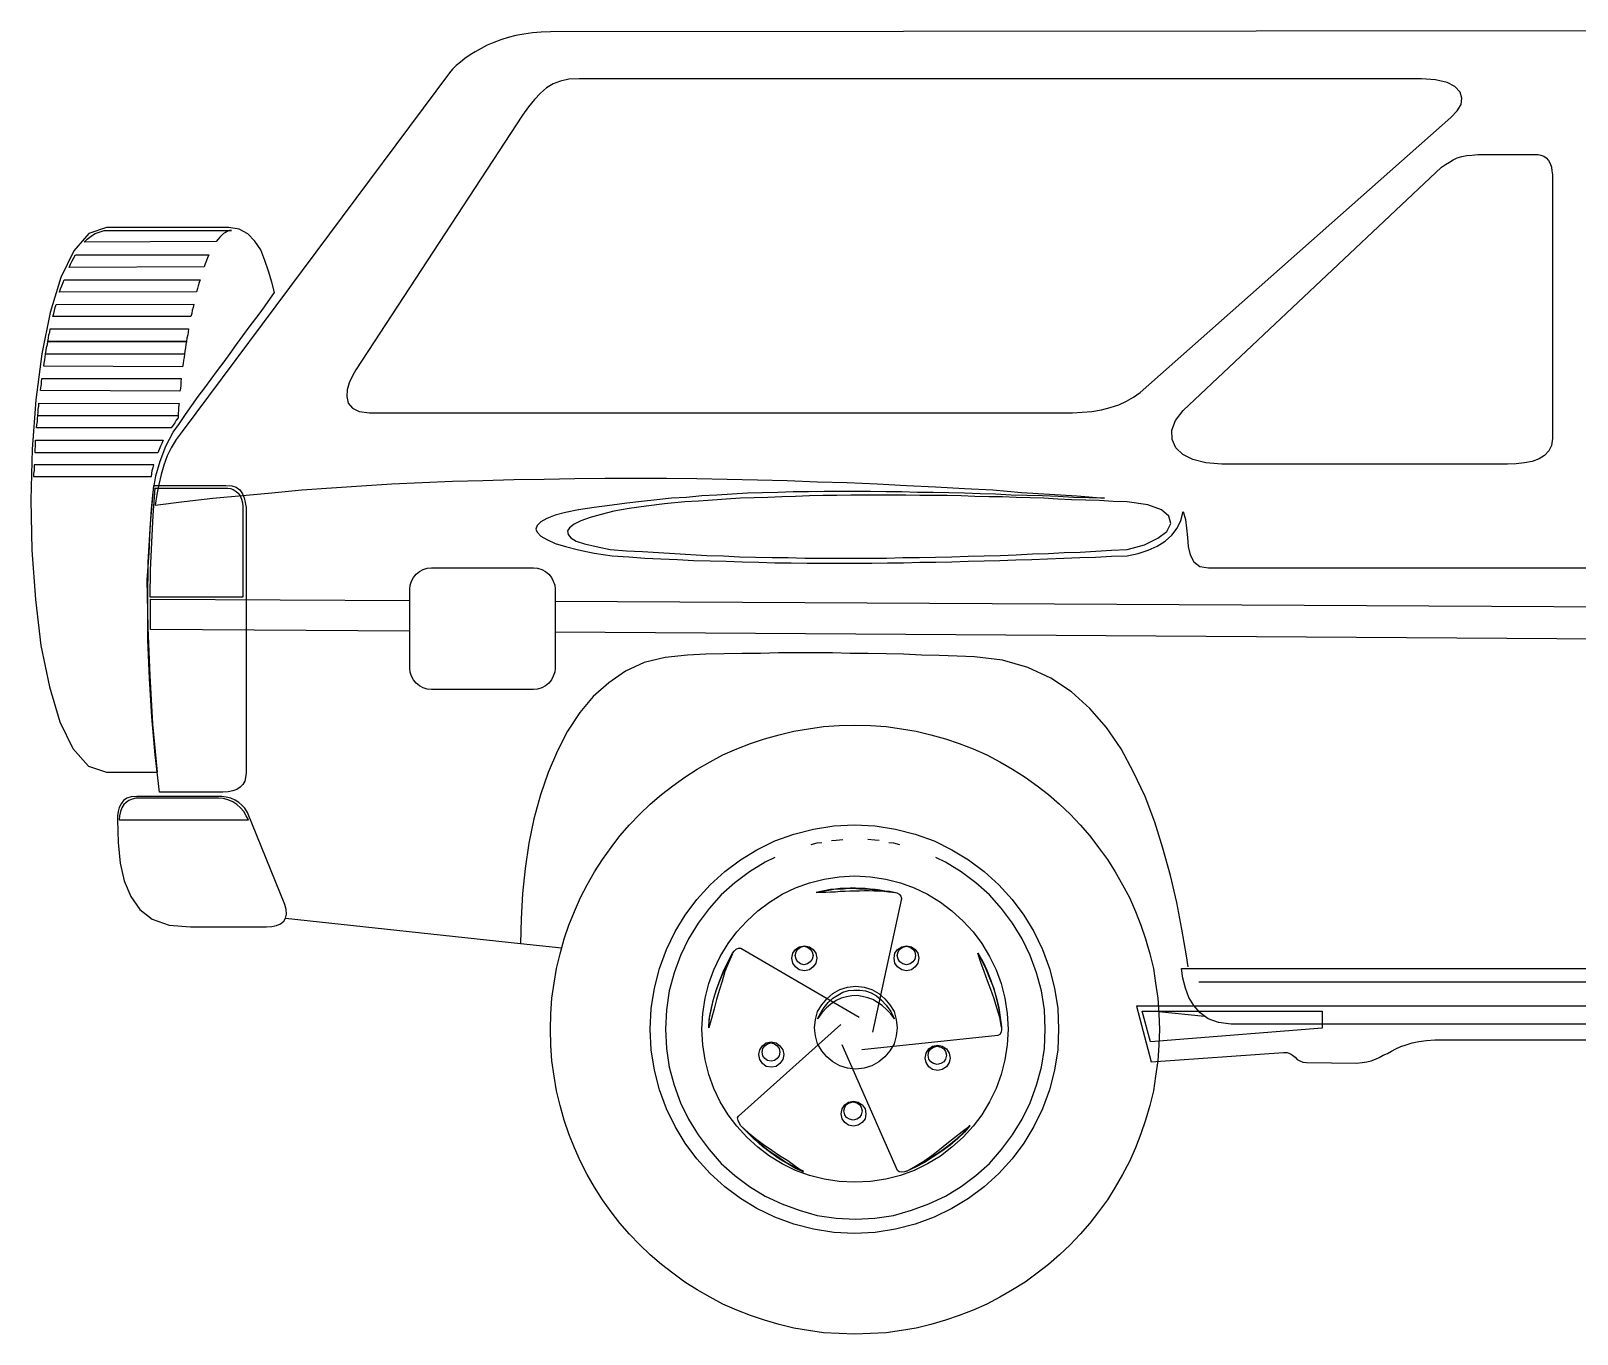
# Model space of a CAD drawing. Extents: x 940 to 1340, y -246 to -92.
# Drawn here: x 940.3 to 1123.6, y -246.2 to -91.7 of the extents above; entities that cross this region are included whole.
import ezdxf

# ---------------------------------------------------------------- set-up
doc = ezdxf.new("R2010")
doc.units = 0
doc.header["$LTSCALE"] = 25
doc.layers.get('0').update_dxf_attribs({"linetype": 'CONTINUOUS'})
for name, color, linetype in [('2', 7, 'CONTINUOUS'), ('6', 7, 'CONTINUOUS'), ('7', 7, 'CONTINUOUS')]:
    doc.layers.add(name, color=color, linetype=linetype)

msp = doc.modelspace()

# ---------------------------------------------------------------- linework, layer by layer
msp.add_line((970.47, -196.86), (998.34, -199.86))
at = {"layer": '2', "linetype": 'CONTINUOUS'}
msp.add_lwpolyline([(954.38, -158.79), (954.43, -155.57), (954.6, -152.3), (954.76, -149.08), (954.98, -145.87), (963.6, -145.87), (963.93, -145.92), (964.25, -146.03), (964.58, -146.25), (964.85, -146.46), (965.07, -146.79), (965.23, -147.17), (965.34, -147.61), (965.4, -148.05), (965.4, -158.79), (954.38, -158.79)], dxfattribs=at)
at = {"layer": '6', "linetype": 'CONTINUOUS'}
for points in [[(1127.44, -91.65), (1001.88, -91.76), (1000.79, -91.81), (999.76, -91.87), (998.72, -92.03), (997.79, -92.2), (996.87, -92.42), (996, -92.69), (995.18, -93.01), (994.36, -93.34), (993.65, -93.73), (992.94, -94.11), (992.34, -94.49), (991.74, -94.92), (991.2, -95.36), (990.7, -95.74), (990.27, -96.18), (989.89, -96.62), (958.2, -139.16), (957.49, -140.08), (956.89, -141.07), (956.4, -142.05), (956.02, -143.14), (955.69, -144.23), (955.42, -145.43), (955.2, -146.63), (954.98, -147.88)], [(954.98, -147.88), (958.42, -147.45), (961.85, -147.07), (965.34, -146.74), (968.83, -146.41), (972.38, -146.08), (975.92, -145.81), (979.47, -145.59), (983.07, -145.37), (986.67, -145.21), (990.27, -145.05), (993.87, -144.94), (997.52, -144.83), (1001.12, -144.78), (1004.78, -144.72), (1008.38, -144.67), (1012.03, -144.67), (1015.63, -144.67), (1019.23, -144.72), (1022.83, -144.78), (1026.43, -144.88), (1029.97, -144.94), (1033.57, -145.1), (1037.06, -145.21), (1040.61, -145.37), (1044.1, -145.54), (1047.53, -145.7), (1050.97, -145.92), (1054.35, -146.08), (1057.73, -146.36), (1061.06, -146.57), (1064.33, -146.79), (1067.61, -147.07), (1065.75, -147.01), (1063.9, -146.96), (1062.1, -146.85), (1060.24, -146.79), (1058.39, -146.74), (1056.53, -146.68), (1054.68, -146.57), (1052.83, -146.52), (1050.97, -146.46), (1049.12, -146.41), (1047.26, -146.36), (1045.41, -146.36), (1043.55, -146.3), (1041.7, -146.3), (1039.84, -146.25), (1037.99, -146.25), (1036.19, -146.25), (1034.34, -146.25), (1032.48, -146.3), (1030.68, -146.3), (1028.83, -146.36), (1027.03, -146.41), (1025.23, -146.46), (1023.43, -146.57), (1021.63, -146.68), (1019.83, -146.79), (1018.03, -146.96), (1016.23, -147.07), (1014.48, -147.23), (1012.68, -147.45), (1010.94, -147.66), (1009.19, -147.88), (1007.07, -148.16), (1005.21, -148.43), (1003.68, -148.75), (1002.43, -149.08), (1001.45, -149.47), (1000.74, -149.85), (1000.3, -150.28), (1000.14, -150.72), (1000.3, -151.1), (1000.74, -151.54), (1001.45, -151.97), (1002.43, -152.41), (1003.68, -152.79), (1005.21, -153.17), (1007.07, -153.56), (1009.19, -153.88), (1011.16, -153.99), (1013.07, -154.16), (1014.97, -154.26), (1016.94, -154.32), (1018.85, -154.43), (1020.81, -154.48), (1022.72, -154.54), (1024.63, -154.59), (1026.59, -154.65), (1028.5, -154.7), (1030.41, -154.7), (1032.32, -154.76), (1034.23, -154.76), (1036.14, -154.76), (1038.05, -154.76), (1040.01, -154.76), (1041.86, -154.7), (1043.77, -154.7), (1045.68, -154.65), (1047.59, -154.65), (1049.5, -154.59), (1051.41, -154.54), (1053.32, -154.48), (1055.17, -154.43), (1057.08, -154.37), (1058.99, -154.32), (1060.84, -154.26), (1062.75, -154.16), (1064.66, -154.1), (1066.52, -154.05), (1068.42, -153.94), (1070.28, -153.88), (1071.59, -153.61), (1072.79, -153.23), (1073.82, -152.74), (1074.8, -152.14), (1075.57, -151.43), (1076.22, -150.61), (1076.66, -149.68), (1076.93, -148.65), (1077.2, -149.57), (1077.31, -150.61), (1077.42, -151.7), (1077.53, -152.79), (1077.75, -153.77), (1078.19, -154.59), (1078.9, -155.14), (1079.93, -155.3), (1334.74, -155.3)], [(1008.97, -153.12), (1010.88, -153.28), (1012.79, -153.39), (1014.7, -153.5), (1016.61, -153.61), (1018.52, -153.72), (1020.43, -153.83), (1022.39, -153.88), (1024.3, -153.99), (1026.21, -154.05), (1028.17, -154.1), (1030.08, -154.1), (1032.05, -154.16), (1034.01, -154.16), (1035.92, -154.16), (1037.88, -154.16), (1039.79, -154.16), (1041.75, -154.16), (1043.66, -154.1), (1045.63, -154.1), (1047.53, -154.05), (1049.5, -153.99), (1051.41, -153.94), (1053.32, -153.88), (1055.23, -153.83), (1057.13, -153.77), (1059.04, -153.66), (1060.95, -153.61), (1062.81, -153.5), (1064.71, -153.45), (1066.57, -153.34), (1068.42, -153.23), (1070.28, -153.12), (1072.35, -152.57), (1073.93, -151.81), (1074.97, -150.99), (1075.46, -150.06), (1075.24, -149.19), (1074.37, -148.43), (1072.73, -147.83), (1070.28, -147.5), (1068.64, -147.45), (1067, -147.34), (1065.37, -147.28), (1063.68, -147.23), (1062.04, -147.17), (1060.41, -147.07), (1058.77, -147.01), (1057.13, -146.96), (1055.5, -146.9), (1053.86, -146.9), (1052.22, -146.85), (1050.59, -146.79), (1048.95, -146.74), (1047.32, -146.74), (1045.68, -146.74), (1044.04, -146.68), (1042.41, -146.68), (1040.77, -146.68), (1039.14, -146.68), (1037.5, -146.68), (1035.86, -146.74), (1034.23, -146.74), (1032.59, -146.79), (1030.95, -146.85), (1029.32, -146.9), (1027.68, -146.96), (1026.05, -147.01), (1024.41, -147.07), (1022.72, -147.17), (1021.08, -147.28), (1019.45, -147.39), (1017.81, -147.5), (1015.41, -147.72), (1013.23, -147.99), (1011.21, -148.27), (1009.41, -148.59), (1007.88, -148.97), (1006.57, -149.36), (1005.48, -149.74), (1004.67, -150.12), (1004.12, -150.56), (1003.9, -150.94), (1003.96, -151.37), (1004.28, -151.76), (1004.94, -152.14), (1005.92, -152.46), (1007.28, -152.79), (1008.97, -153.12)], [(985.19, -162.82), (954.43, -162.61), (954.43, -159.01)], [(954.43, -159.01), (985.19, -159.17)], [(1002.43, -159.26), (1335.56, -161.03), (1335.57, -162.01)], [(1329.18, -165.13), (1002.43, -162.93)]]:
    msp.add_lwpolyline(points, dxfattribs=at)
at = {"layer": '7', "linetype": 'CONTINUOUS'}
for points in [[(980.4, -136.92), (1063.79, -136.92), (1064.93, -136.87), (1066.08, -136.76), (1067.22, -136.59), (1068.26, -136.32), (1069.3, -135.99), (1070.22, -135.56), (1071.04, -135.07), (1071.81, -134.52), (1108.68, -101.91), (1109.44, -101.14), (1109.88, -100.38), (1109.98, -99.61), (1109.77, -98.91), (1109.16, -98.25), (1108.24, -97.76), (1106.87, -97.43), (1105.18, -97.32), (1005.27, -97.32), (1004.07, -97.38), (1003.08, -97.6), (1002.21, -97.92), (1001.39, -98.41), (1000.69, -99.02), (999.98, -99.78), (999.27, -100.65), (998.56, -101.63), (978.81, -131.85), (978.38, -132.56), (978, -133.38), (977.78, -134.19), (977.72, -135.01), (977.89, -135.78), (978.38, -136.37), (979.2, -136.76), (980.4, -136.92)], [(1076.93, -136.65), (1107.58, -107.8), (1108.02, -107.47), (1108.51, -107.2), (1108.95, -106.92), (1109.44, -106.7), (1109.98, -106.54), (1110.58, -106.43), (1111.18, -106.38), (1111.89, -106.32), (1119.04, -106.32), (1119.36, -106.38), (1119.69, -106.49), (1119.97, -106.7), (1120.24, -107.03), (1120.45, -107.36), (1120.62, -107.8), (1120.67, -108.23), (1120.73, -108.72), (1120.73, -139.97), (1120.62, -140.79), (1120.29, -141.45), (1119.8, -141.99), (1119.15, -142.38), (1118.33, -142.7), (1117.4, -142.86), (1116.42, -142.97), (1115.38, -143.03), (1081.51, -143.03), (1079.6, -142.86), (1078.08, -142.48), (1076.88, -141.88), (1076.06, -141.07), (1075.62, -140.08), (1075.57, -138.99), (1076, -137.85), (1076.93, -136.65)], [(963.71, -114.94), (949.2, -114.94), (947.13, -115.65), (945.33, -117.72), (943.8, -120.89), (942.55, -125.03), (941.56, -129.94), (940.85, -135.39), (940.42, -141.23), (940.26, -147.23), (940.36, -153.23), (940.8, -159.06), (941.45, -164.52), (942.44, -169.43), (943.69, -173.57), (945.22, -176.74), (947.07, -178.81), (949.2, -179.52), (955.25, -179.52), (954.71, -173.79), (954.38, -168.06), (954.16, -162.39), (954.05, -156.72), (954.27, -153.56), (954.38, -150.77), (954.54, -148.37), (954.76, -146.3), (955.09, -144.39), (955.58, -142.65), (956.24, -140.9), (957.11, -139.21), (957.87, -138.18), (958.58, -137.14), (959.34, -136.05), (960.11, -135.01), (960.87, -133.97), (961.63, -132.94), (962.4, -131.9), (963.16, -130.87), (963.87, -129.89), (964.63, -128.85), (965.4, -127.81), (966.16, -126.78), (966.92, -125.74), (967.69, -124.76), (968.4, -123.72), (969.16, -122.68), (968.83, -121.43), (968.45, -120.12), (968.01, -118.87), (967.53, -117.61), (966.81, -116.58), (966, -115.7), (964.96, -115.16), (963.71, -114.94)], [(946.58, -116.69), (946.91, -116.36), (947.24, -116.09), (947.56, -115.87), (947.89, -115.65), (948.22, -115.54), (948.6, -115.43), (948.93, -115.32), (949.31, -115.32), (964.03, -115.32), (963.82, -115.32), (963.54, -115.43), (963.32, -115.54), (963.11, -115.65), (962.89, -115.87), (962.67, -116.09), (962.45, -116.36), (962.23, -116.63), (946.58, -116.69)], [(944.78, -119.69), (944.94, -119.3), (945.16, -118.92), (945.33, -118.54), (945.54, -118.21), (961.36, -118.21), (961.2, -118.54), (961.09, -118.87), (960.92, -119.25), (960.82, -119.63), (944.78, -119.69)], [(943.64, -122.63), (943.75, -122.25), (943.91, -121.87), (944.07, -121.48), (944.18, -121.16), (960.32, -121.16), (960.22, -121.48), (960.11, -121.87), (960, -122.2), (959.89, -122.58), (943.64, -122.63)], [(942.87, -125.52), (942.98, -125.14), (943.04, -124.81), (943.14, -124.43), (943.25, -124.1), (959.56, -124.05), (959.51, -124.43), (959.4, -124.76), (959.34, -125.14), (959.23, -125.52), (942.87, -125.52)], [(942.27, -128.47), (942.33, -128.08), (942.38, -127.7), (942.49, -127.38), (942.55, -126.99), (958.96, -126.99), (958.91, -127.38), (958.85, -127.7), (958.74, -128.08), (958.69, -128.47), (942.27, -128.47)], [(941.78, -131.41), (941.83, -131.03), (941.89, -130.65), (941.94, -130.32), (942, -129.94), (958.47, -129.99), (958.42, -130.38), (958.36, -130.7), (958.31, -131.09), (958.25, -131.47), (941.78, -131.41)], [(942, -129.94), (942.05, -129.56), (942.11, -129.18), (942.22, -128.85), (942.27, -128.47), (958.69, -128.47), (958.63, -128.85), (958.58, -129.23), (958.53, -129.61), (958.47, -129.99), (942, -129.94)], [(941.4, -134.3), (941.45, -133.92), (941.51, -133.59), (941.51, -133.27), (941.56, -132.88), (958.09, -132.88), (958.03, -133.27), (958.03, -133.65), (957.98, -134.03), (957.92, -134.36), (941.4, -134.3)], [(940.91, -138.72), (940.96, -138.34), (941.02, -137.96), (941.02, -137.63), (941.07, -137.25), (957.71, -137.3), (957.71, -137.36), (957.71, -137.41), (957.71, -137.47), (957.71, -137.52), (957.49, -137.79), (957.33, -138.12), (957.11, -138.39), (956.89, -138.72), (940.91, -138.72)], [(941.07, -137.25), (941.13, -136.87), (941.13, -136.48), (941.18, -136.16), (941.18, -135.78), (957.82, -135.83), (957.76, -136.27), (957.76, -136.65), (957.71, -136.98), (957.71, -137.3), (941.07, -137.25)], [(940.74, -141.67), (940.74, -141.28), (940.8, -140.9), (940.8, -140.57), (940.8, -140.19), (955.96, -140.19), (955.8, -140.57), (955.63, -140.9), (955.47, -141.28), (955.31, -141.67), (940.74, -141.67)], [(940.63, -143.08), (940.63, -143.47), (940.63, -143.79), (940.58, -144.12), (940.58, -144.5), (954.54, -144.5), (954.6, -144.12), (954.65, -143.79), (954.76, -143.41), (954.82, -143.08), (940.63, -143.08)], [(954.82, -145.54), (963.38, -145.54), (964.09, -145.59), (964.58, -145.76), (965.02, -146.08), (965.34, -146.52), (965.56, -147.01), (965.67, -147.55), (965.78, -148.16), (965.78, -148.81), (965.78, -179.63), (965.72, -180.17), (965.61, -180.61), (965.4, -180.99), (965.07, -181.32), (964.69, -181.59), (964.2, -181.75), (963.65, -181.86), (963, -181.92), (955.52, -181.92), (954.98, -177.5), (954.6, -172.97), (954.32, -168.44), (954.11, -163.86), (954.11, -159.23), (954.16, -154.65), (954.43, -150.06), (954.82, -145.54)], [(987.76, -155.3), (999.87, -155.3), (1000.36, -155.35), (1000.85, -155.52), (1001.28, -155.74), (1001.67, -156.06), (1001.99, -156.45), (1002.21, -156.88), (1002.38, -157.37), (1002.43, -157.86), (1002.43, -167.19), (1002.38, -167.68), (1002.21, -168.17), (1001.99, -168.61), (1001.67, -168.99), (1001.28, -169.32), (1000.85, -169.54), (1000.36, -169.7), (999.87, -169.75), (987.76, -169.75), (987.27, -169.7), (986.78, -169.54), (986.34, -169.32), (985.96, -168.99), (985.63, -168.61), (985.41, -168.17), (985.25, -167.68), (985.19, -167.19), (985.19, -157.86), (985.25, -157.37), (985.41, -156.88), (985.63, -156.45), (985.96, -156.06), (986.34, -155.74), (986.78, -155.52), (987.27, -155.35), (987.76, -155.3)], [(1077.53, -202.64), (1077.31, -201.33), (1076.77, -198.17), (1076.17, -195), (1075.41, -191.79), (1074.53, -188.57), (1073.55, -185.46), (1072.41, -182.41), (1071.04, -179.52), (1069.57, -176.79), (1067.82, -174.23), (1065.86, -171.99), (1063.68, -170.03), (1061.22, -168.39), (1058.5, -167.14), (1055.5, -166.26), (1052.17, -165.88), (1050.1, -165.77), (1047.97, -165.72), (1045.9, -165.66), (1043.77, -165.55), (1041.7, -165.5), (1039.57, -165.45), (1037.44, -165.45), (1035.32, -165.39), (1033.19, -165.39), (1031.06, -165.39), (1028.94, -165.39), (1026.81, -165.45), (1024.63, -165.45), (1022.5, -165.5), (1020.32, -165.55), (1018.14, -165.66), (1015.47, -165.94), (1013.01, -166.54), (1010.78, -167.57), (1008.81, -168.94), (1006.96, -170.57), (1005.37, -172.48), (1003.9, -174.66), (1002.7, -177.01), (1001.61, -179.57), (1000.69, -182.24), (999.92, -185.08), (999.32, -187.97), (998.88, -190.97), (998.56, -193.91), (998.39, -196.91), (998.34, -199.86), (1003.22, -200.38)], [(1037.99, -173.95), (1039.84, -174.01), (1041.7, -174.12), (1043.5, -174.39), (1045.24, -174.66), (1046.99, -175.1), (1048.73, -175.59), (1050.37, -176.13), (1052.01, -176.79), (1053.64, -177.5), (1055.17, -178.32), (1056.7, -179.19), (1058.17, -180.12), (1059.59, -181.15), (1060.95, -182.19), (1062.26, -183.33), (1063.51, -184.53), (1064.71, -185.79), (1065.86, -187.1), (1066.9, -188.46), (1067.93, -189.88), (1068.86, -191.35), (1069.73, -192.88), (1070.55, -194.4), (1071.26, -196.04), (1071.91, -197.68), (1072.46, -199.31), (1072.95, -201.06), (1073.39, -202.8), (1073.66, -204.55), (1073.93, -206.35), (1074.04, -208.2), (1074.1, -210.06), (1074.04, -211.91), (1073.93, -213.77), (1073.66, -215.57), (1073.39, -217.31), (1072.95, -219.06), (1072.46, -220.8), (1071.91, -222.44), (1071.26, -224.07), (1070.55, -225.71), (1069.73, -227.24), (1068.86, -228.76), (1067.93, -230.24), (1066.9, -231.66), (1065.86, -233.02), (1064.71, -234.33), (1063.51, -235.58), (1062.26, -236.78), (1060.95, -237.93), (1059.59, -238.96), (1058.17, -240), (1056.7, -240.93), (1055.17, -241.8), (1053.64, -242.62), (1052.01, -243.33), (1050.37, -243.98), (1048.73, -244.53), (1046.99, -245.02), (1045.24, -245.45), (1043.5, -245.73), (1041.7, -246), (1039.84, -246.11), (1037.99, -246.16), (1036.14, -246.11), (1034.28, -246), (1032.48, -245.73), (1030.74, -245.45), (1028.99, -245.02), (1027.25, -244.53), (1025.61, -243.98), (1023.97, -243.33), (1022.34, -242.62), (1020.81, -241.8), (1019.28, -240.93), (1017.81, -240), (1016.39, -238.96), (1015.03, -237.93), (1013.72, -236.78), (1012.46, -235.58), (1011.26, -234.33), (1010.12, -233.02), (1009.08, -231.66), (1008.05, -230.24), (1007.12, -228.76), (1006.25, -227.24), (1005.43, -225.71), (1004.72, -224.07), (1004.07, -222.44), (1003.52, -220.8), (1003.03, -219.06), (1002.59, -217.31), (1002.32, -215.57), (1002.05, -213.77), (1001.94, -211.91), (1001.88, -210.06), (1001.94, -208.2), (1002.05, -206.35), (1002.32, -204.55), (1002.59, -202.8), (1003.03, -201.06), (1003.52, -199.31), (1004.07, -197.68), (1004.72, -196.04), (1005.43, -194.4), (1006.25, -192.88), (1007.12, -191.35), (1008.05, -189.88), (1009.08, -188.46), (1010.12, -187.1), (1011.26, -185.79), (1012.46, -184.53), (1013.72, -183.33), (1015.03, -182.19), (1016.39, -181.15), (1017.81, -180.12), (1019.28, -179.19), (1020.81, -178.32), (1022.34, -177.5), (1023.97, -176.79), (1025.61, -176.13), (1027.25, -175.59), (1028.99, -175.1), (1030.74, -174.66), (1032.48, -174.39), (1034.28, -174.12), (1036.14, -174.01), (1037.99, -173.95)], [(962.23, -182.41), (952.8, -182.41), (952.14, -182.46), (951.65, -182.63), (951.22, -182.9), (950.94, -183.28), (950.73, -183.72), (950.62, -184.21), (950.51, -184.7), (950.51, -185.19), (950.62, -187.86), (950.83, -190.32), (951.33, -192.44), (952.09, -194.3), (953.18, -195.82), (954.65, -196.97), (956.67, -197.68), (959.18, -197.89), (968.18, -197.89), (968.83, -197.84), (969.38, -197.73), (969.87, -197.51), (970.25, -197.19), (970.47, -196.86), (970.58, -196.37), (970.52, -195.82), (970.36, -195.22), (965.94, -184.32), (965.61, -183.82), (965.29, -183.44), (964.91, -183.12), (964.47, -182.84), (963.98, -182.63), (963.43, -182.52), (962.89, -182.41), (962.23, -182.41)], [(950.73, -185.19), (966.05, -185.19), (965.78, -184.7), (965.51, -184.21), (965.13, -183.77), (964.69, -183.39), (964.2, -183.06), (963.71, -182.84), (963.11, -182.68), (962.51, -182.63), (952.69, -182.63), (952.25, -182.73), (951.87, -182.9), (951.54, -183.12), (951.27, -183.39), (951.05, -183.77), (950.89, -184.21), (950.78, -184.7), (950.73, -185.19)], [(1037.94, -185.79), (1040.39, -185.9), (1042.79, -186.28), (1045.14, -186.88), (1047.37, -187.7), (1049.5, -188.73), (1051.46, -189.93), (1053.32, -191.3), (1055.06, -192.88), (1056.64, -194.62), (1058.01, -196.48), (1059.21, -198.44), (1060.24, -200.57), (1061.06, -202.8), (1061.66, -205.15), (1062.04, -207.55), (1062.15, -210), (1062.04, -212.46), (1061.66, -214.86), (1061.06, -217.2), (1060.24, -219.44), (1059.21, -221.57), (1058.01, -223.53), (1056.64, -225.38), (1055.06, -227.13), (1053.32, -228.71), (1051.46, -230.07), (1049.5, -231.27), (1047.37, -232.31), (1045.14, -233.13), (1042.79, -233.73), (1040.39, -234.11), (1037.94, -234.22), (1035.48, -234.11), (1033.08, -233.73), (1030.74, -233.13), (1028.5, -232.31), (1026.37, -231.27), (1024.41, -230.07), (1022.55, -228.71), (1020.81, -227.13), (1019.23, -225.38), (1017.86, -223.53), (1016.67, -221.57), (1015.63, -219.44), (1014.81, -217.2), (1014.21, -214.86), (1013.83, -212.46), (1013.72, -210), (1013.83, -207.55), (1014.21, -205.15), (1014.81, -202.8), (1015.63, -200.57), (1016.67, -198.44), (1017.86, -196.48), (1019.23, -194.62), (1020.81, -192.88), (1022.55, -191.3), (1024.41, -189.93), (1026.37, -188.73), (1028.5, -187.7), (1030.74, -186.88), (1033.08, -186.28), (1035.48, -185.9), (1037.94, -185.79)], [(1032.81, -188.13), (1033.52, -187.92), (1034.06, -187.86), (1034.06, -187.86)], [(1035.21, -187.64), (1035.76, -187.59), (1036.57, -187.53), (1036.57, -187.53)], [(1040.88, -187.64), (1040.34, -187.59), (1039.52, -187.53), (1039.52, -187.53)], [(1042.03, -187.86), (1042.57, -187.92), (1043.28, -188.13), (1043.28, -188.13)], [(1028.5, -189.66), (1027.35, -190.21), (1025.5, -191.35), (1023.75, -192.66), (1022.12, -194.08), (1020.7, -195.71), (1019.39, -197.46), (1018.25, -199.31), (1017.32, -201.28), (1016.56, -203.35), (1015.96, -205.48), (1015.63, -207.71), (1015.52, -210), (1015.63, -212.29), (1015.96, -214.53), (1016.56, -216.66), (1017.32, -218.73), (1018.25, -220.69), (1019.39, -222.55), (1020.7, -224.29), (1022.12, -225.93), (1023.75, -227.35), (1025.5, -228.65), (1027.35, -229.8), (1029.32, -230.73), (1031.39, -231.49), (1033.52, -232.09), (1035.76, -232.42), (1038.05, -232.53), (1040.34, -232.42), (1042.57, -232.09), (1044.7, -231.49), (1046.77, -230.73), (1048.73, -229.8), (1050.59, -228.65), (1052.33, -227.35), (1053.97, -225.93), (1055.39, -224.29), (1056.7, -222.55), (1057.84, -220.69), (1058.77, -218.73), (1059.53, -216.66), (1060.13, -214.53), (1060.46, -212.29), (1060.57, -210), (1060.46, -207.71), (1060.13, -205.48), (1059.53, -203.35), (1058.77, -201.28), (1057.84, -199.31), (1056.7, -197.46), (1055.39, -195.71), (1053.97, -194.08), (1052.33, -192.66), (1050.59, -191.35), (1048.73, -190.21), (1047.59, -189.66), (1047.59, -189.66)], [(1037.99, -191.84), (1039.84, -191.95), (1041.64, -192.22), (1043.39, -192.66), (1045.03, -193.26), (1046.61, -194.02), (1048.14, -194.95), (1049.5, -195.99), (1050.81, -197.19), (1052.01, -198.49), (1053.04, -199.86), (1053.97, -201.38), (1054.73, -202.97), (1055.33, -204.6), (1055.77, -206.35), (1056.04, -208.15), (1056.15, -210), (1056.04, -211.86), (1055.77, -213.66), (1055.33, -215.4), (1054.73, -217.04), (1053.97, -218.62), (1053.04, -220.15), (1052.01, -221.51), (1050.81, -222.82), (1049.5, -224.02), (1048.14, -225.06), (1046.61, -225.98), (1045.03, -226.75), (1043.39, -227.35), (1041.64, -227.78), (1039.84, -228.06), (1037.99, -228.16), (1036.14, -228.06), (1034.34, -227.78), (1032.59, -227.35), (1030.95, -226.75), (1029.37, -225.98), (1027.85, -225.06), (1026.48, -224.02), (1025.17, -222.82), (1023.97, -221.51), (1022.94, -220.15), (1022.01, -218.62), (1021.25, -217.04), (1020.65, -215.4), (1020.21, -213.66), (1019.94, -211.86), (1019.83, -210), (1019.94, -208.15), (1020.21, -206.35), (1020.65, -204.6), (1021.25, -202.97), (1022.01, -201.38), (1022.94, -199.86), (1023.97, -198.49), (1025.17, -197.19), (1026.48, -195.99), (1027.85, -194.95), (1029.37, -194.02), (1030.95, -193.26), (1032.59, -192.66), (1034.34, -192.22), (1036.14, -191.95), (1037.99, -191.84)], [(1033.41, -193.75), (1033.95, -193.64), (1034.55, -193.53), (1035.1, -193.42), (1035.7, -193.37), (1036.24, -193.31), (1036.85, -193.31), (1037.44, -193.26), (1038.05, -193.26), (1038.64, -193.31), (1039.19, -193.31), (1039.79, -193.37), (1040.39, -193.42), (1040.93, -193.48), (1041.54, -193.59), (1042.08, -193.64), (1042.63, -193.75), (1042.95, -193.86), (1043.23, -194.02), (1043.44, -194.24), (1043.5, -194.51), (1040.06, -210.38)], [(1033.41, -193.8), (1033.9, -193.69), (1034.39, -193.59), (1034.88, -193.53), (1035.48, -193.42), (1036.03, -193.37), (1036.63, -193.37), (1037.23, -193.31), (1037.88, -193.31), (1038.48, -193.37), (1039.08, -193.37), (1039.73, -193.42), (1040.34, -193.48), (1040.93, -193.53), (1041.54, -193.59), (1042.08, -193.69), (1042.63, -193.8), (1042.03, -193.75), (1041.43, -193.69), (1040.88, -193.64), (1040.28, -193.64), (1039.68, -193.59), (1039.14, -193.59), (1038.53, -193.64), (1037.99, -193.64), (1037.39, -193.64), (1036.85, -193.69), (1036.24, -193.69), (1035.7, -193.75), (1035.1, -193.75), (1034.55, -193.8), (1033.95, -193.8), (1033.41, -193.8)], [(1020.65, -209.78), (1020.76, -208.64), (1020.97, -207.49), (1021.25, -206.35), (1021.63, -205.2), (1022.01, -204.11), (1022.45, -203.02), (1022.94, -201.99), (1023.48, -201), (1023.7, -200.73), (1023.92, -200.51), (1024.19, -200.4), (1024.47, -200.4), (1038.48, -208.58)], [(1020.65, -209.84), (1020.7, -208.86), (1020.92, -207.77), (1021.19, -206.62), (1021.52, -205.42), (1021.96, -204.28), (1022.45, -203.13), (1022.94, -202.04), (1023.48, -201.06), (1022.99, -202.15), (1022.55, -203.19), (1022.23, -204.33), (1021.9, -205.42), (1021.57, -206.51), (1021.3, -207.6), (1020.97, -208.75), (1020.65, -209.84)], [(1031.99, -200.13), (1032.59, -200.24), (1033.03, -200.57), (1033.35, -201), (1033.46, -201.6), (1033.35, -202.2), (1033.03, -202.64), (1032.59, -202.97), (1031.99, -203.08), (1031.39, -202.97), (1030.95, -202.64), (1030.63, -202.2), (1030.52, -201.6), (1030.63, -201), (1030.95, -200.57), (1031.39, -200.24), (1031.99, -200.13)], [(1031.94, -200.18), (1032.37, -200.29), (1032.7, -200.51), (1032.92, -200.84), (1033.03, -201.28), (1032.92, -201.71), (1032.7, -202.04), (1032.37, -202.26), (1031.94, -202.37), (1031.55, -202.26), (1031.23, -202.04), (1031.01, -201.71), (1030.9, -201.28), (1031.01, -200.84), (1031.23, -200.51), (1031.55, -200.29), (1031.94, -200.18)], [(1052.55, -200.95), (1053.15, -201.99), (1053.64, -203.02), (1054.08, -204.11), (1054.46, -205.26), (1054.79, -206.35), (1055.06, -207.49), (1055.23, -208.64), (1055.39, -209.73), (1055.39, -210.06), (1055.33, -210.38), (1055.17, -210.66), (1054.95, -210.77), (1038.81, -212.46)], [(1044.1, -200.13), (1044.7, -200.24), (1045.14, -200.57), (1045.46, -201), (1045.57, -201.6), (1045.46, -202.2), (1045.14, -202.64), (1044.7, -202.97), (1044.1, -203.08), (1043.55, -202.97), (1043.06, -202.64), (1042.74, -202.2), (1042.63, -201.6), (1042.74, -201), (1043.06, -200.57), (1043.55, -200.24), (1044.1, -200.13)], [(1044.1, -200.18), (1044.54, -200.29), (1044.86, -200.51), (1045.08, -200.84), (1045.19, -201.28), (1045.08, -201.71), (1044.86, -202.04), (1044.54, -202.26), (1044.1, -202.37), (1043.66, -202.26), (1043.33, -202.04), (1043.12, -201.71), (1043.01, -201.28), (1043.12, -200.84), (1043.33, -200.51), (1043.66, -200.29), (1044.1, -200.18)], [(1052.55, -201), (1053.04, -201.88), (1053.53, -202.86), (1053.97, -203.95), (1054.41, -205.09), (1054.73, -206.29), (1055.01, -207.49), (1055.23, -208.64), (1055.39, -209.78), (1055.17, -208.64), (1054.84, -207.49), (1054.52, -206.4), (1054.13, -205.31), (1053.7, -204.28), (1053.32, -203.19), (1052.94, -202.09), (1052.55, -201)], [(1076.71, -202.8), (1238.26, -202.8), (1237.82, -204.39), (1237.39, -205.75), (1236.95, -206.89), (1236.46, -207.82), (1235.91, -208.53), (1235.32, -209.02), (1234.61, -209.29), (1233.84, -209.4), (1082.6, -209.4), (1081.13, -209.24), (1079.88, -208.8), (1078.95, -208.09), (1078.19, -207.22), (1077.59, -206.24), (1077.2, -205.15), (1076.88, -203.95), (1076.71, -202.8)], [(1038.1, -204.93), (1039.08, -205.04), (1040.01, -205.31), (1040.83, -205.8), (1041.54, -206.4), (1042.13, -207.11), (1042.63, -207.93), (1042.9, -208.86), (1043.01, -209.84), (1042.9, -210.82), (1042.63, -211.75), (1042.13, -212.57), (1041.54, -213.28), (1040.83, -213.87), (1040.01, -214.37), (1039.08, -214.64), (1038.1, -214.75), (1037.12, -214.64), (1036.19, -214.37), (1035.37, -213.87), (1034.66, -213.28), (1034.06, -212.57), (1033.57, -211.75), (1033.3, -210.82), (1033.19, -209.84), (1033.3, -208.86), (1033.57, -207.93), (1034.06, -207.11), (1034.66, -206.4), (1035.37, -205.8), (1036.19, -205.31), (1037.12, -205.04), (1038.1, -204.93)], [(1033.57, -208.8), (1033.95, -208.09), (1034.34, -207.44), (1034.83, -206.84), (1035.37, -206.35), (1035.97, -205.97), (1036.57, -205.64), (1037.23, -205.42), (1037.88, -205.37), (1038.59, -205.37), (1039.25, -205.48), (1039.9, -205.69), (1040.55, -206.07), (1041.15, -206.57), (1041.7, -207.17), (1042.24, -207.93), (1042.68, -208.8), (1042.24, -208.2), (1041.75, -207.66), (1041.21, -207.22), (1040.66, -206.84), (1040.12, -206.51), (1039.52, -206.29), (1038.86, -206.13), (1038.26, -206.02), (1037.61, -206.07), (1037.01, -206.18), (1036.35, -206.35), (1035.76, -206.62), (1035.15, -207.06), (1034.61, -207.49), (1034.06, -208.09), (1033.57, -208.8)], [(1078.79, -204.39), (1235.86, -204.39)], [(1242.24, -207.27), (1071.37, -207.27), (1073.11, -213.87)], [(1072.08, -207.88), (1093.4, -207.88), (1093.4, -209.89), (1073.06, -211.53), (1072.08, -207.88)], [(1074.02, -207.9), (1079.44, -208.47), (1079.44, -208.47)], [(1031.88, -226.86), (1030.85, -226.36), (1029.81, -225.82), (1028.83, -225.16), (1027.85, -224.51), (1026.92, -223.75), (1026.05, -223.04), (1025.23, -222.22), (1024.47, -221.46), (1024.25, -221.13), (1024.14, -220.85), (1024.08, -220.53), (1024.19, -220.31), (1036.3, -209.46)], [(1028.06, -211.53), (1028.66, -211.64), (1029.1, -211.97), (1029.43, -212.46), (1029.54, -213), (1029.43, -213.6), (1029.1, -214.09), (1028.66, -214.42), (1028.06, -214.53), (1027.46, -214.42), (1027.03, -214.09), (1026.7, -213.6), (1026.59, -213), (1026.7, -212.46), (1027.03, -211.97), (1027.46, -211.64), (1028.06, -211.53)], [(1028.06, -211.64), (1028.45, -211.75), (1028.77, -211.97), (1028.99, -212.29), (1029.1, -212.73), (1028.99, -213.17), (1028.77, -213.49), (1028.45, -213.71), (1028.06, -213.82), (1027.63, -213.71), (1027.3, -213.49), (1027.08, -213.17), (1026.97, -212.73), (1027.08, -212.29), (1027.3, -211.97), (1027.63, -211.75), (1028.06, -211.64)], [(1051.63, -221.4), (1050.86, -222.27), (1049.99, -223.09), (1049.12, -223.8), (1048.19, -224.51), (1047.21, -225.16), (1046.17, -225.76), (1045.19, -226.31), (1044.21, -226.8), (1043.88, -226.91), (1043.5, -226.96), (1043.23, -226.91), (1043.06, -226.75), (1036.46, -211.86)], [(1047.81, -211.91), (1048.35, -212.02), (1048.84, -212.35), (1049.17, -212.84), (1049.28, -213.44), (1049.17, -213.98), (1048.84, -214.48), (1048.35, -214.8), (1047.81, -214.91), (1047.21, -214.8), (1046.77, -214.48), (1046.44, -213.98), (1046.33, -213.44), (1046.44, -212.84), (1046.77, -212.35), (1047.21, -212.02), (1047.81, -211.91)], [(1047.75, -212.02), (1048.19, -212.13), (1048.52, -212.35), (1048.73, -212.67), (1048.84, -213.11), (1048.73, -213.55), (1048.52, -213.87), (1048.19, -214.09), (1047.75, -214.2), (1047.32, -214.09), (1046.99, -213.87), (1046.77, -213.55), (1046.66, -213.11), (1046.77, -212.67), (1046.99, -212.35), (1047.32, -212.13), (1047.75, -212.02)], [(1073.11, -213.87), (1088.82, -212.78), (1089.26, -212.78), (1089.64, -212.95), (1089.91, -213.11), (1090.19, -213.33), (1090.46, -213.6), (1090.78, -213.77), (1091.11, -213.93), (1091.55, -213.98), (1097.49, -214.04), (1098.15, -213.98), (1098.69, -213.87), (1099.24, -213.77), (1099.73, -213.55), (1100.17, -213.38), (1100.66, -213.11), (1101.15, -212.89), (1101.64, -212.62), (1102.13, -212.35), (1102.73, -212.07), (1103.38, -211.86), (1104.09, -211.64), (1104.86, -211.47), (1105.78, -211.37), (1106.76, -211.26), (1107.91, -211.26), (1162.01, -211.26)], [(1037.83, -218.56), (1038.37, -218.67), (1038.86, -219), (1039.19, -219.44), (1039.3, -220.04), (1039.19, -220.64), (1038.86, -221.07), (1038.37, -221.4), (1037.83, -221.51), (1037.23, -221.4), (1036.79, -221.07), (1036.46, -220.64), (1036.35, -220.04), (1036.46, -219.44), (1036.79, -219), (1037.23, -218.67), (1037.83, -218.56)], [(1037.77, -218.62), (1038.21, -218.73), (1038.53, -218.95), (1038.75, -219.27), (1038.86, -219.71), (1038.75, -220.15), (1038.53, -220.47), (1038.21, -220.69), (1037.77, -220.8), (1037.33, -220.69), (1037.01, -220.47), (1036.79, -220.15), (1036.68, -219.71), (1036.79, -219.27), (1037.01, -218.95), (1037.33, -218.73), (1037.77, -218.62)], [(1031.88, -226.91), (1030.95, -226.53), (1030.03, -225.98), (1028.99, -225.38), (1028.01, -224.67), (1027.03, -223.91), (1026.1, -223.09), (1025.23, -222.27), (1024.47, -221.46), (1025.34, -222.27), (1026.21, -222.98), (1027.14, -223.69), (1028.12, -224.35), (1029.05, -225), (1030.03, -225.6), (1030.95, -226.26), (1031.88, -226.91)], [(1051.63, -221.46), (1050.97, -222.22), (1050.21, -222.98), (1049.28, -223.75), (1048.3, -224.46), (1047.26, -225.16), (1046.23, -225.82), (1045.19, -226.36), (1044.15, -226.86), (1045.19, -226.26), (1046.17, -225.66), (1047.1, -225), (1048.03, -224.29), (1048.9, -223.58), (1049.82, -222.87), (1050.7, -222.16), (1051.63, -221.46)]]:
    msp.add_lwpolyline(points, dxfattribs=at)

doc.saveas('drawing.dxf')
